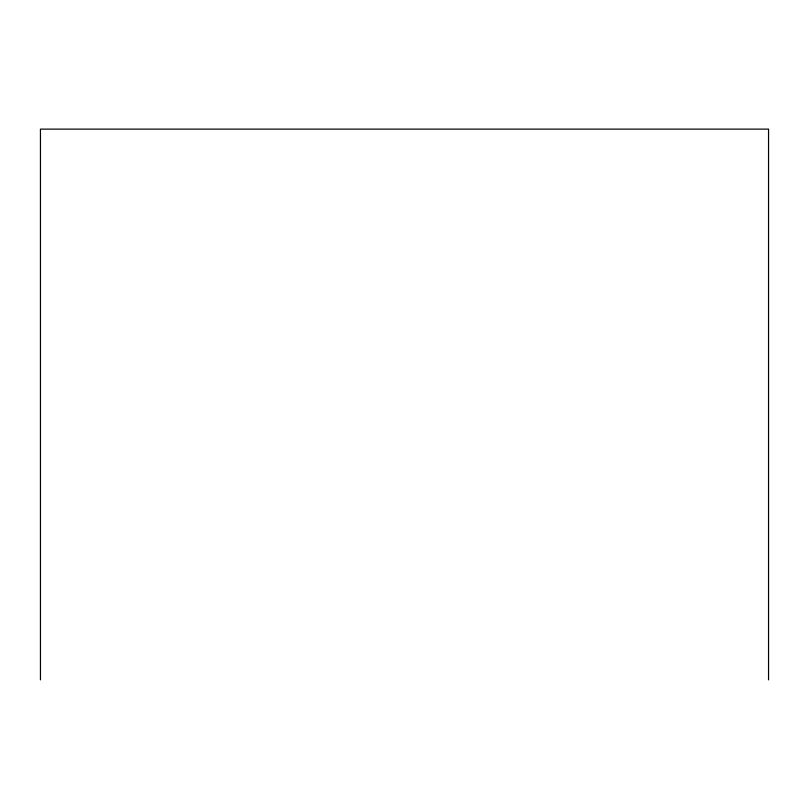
<?xml version="1.0" encoding="UTF-8"?>
<svg xmlns="http://www.w3.org/2000/svg" width="809" height="809" viewBox="0 0 809 809"><rect width="100%" height="100%" fill="white"/><g stroke="black" fill="none" stroke-linecap="round" stroke-linejoin="round"><path stroke-width="1.21" d="M768.55 679.873L768.55 129.127L40.45 129.127L40.45 679.873"/></g></svg>
